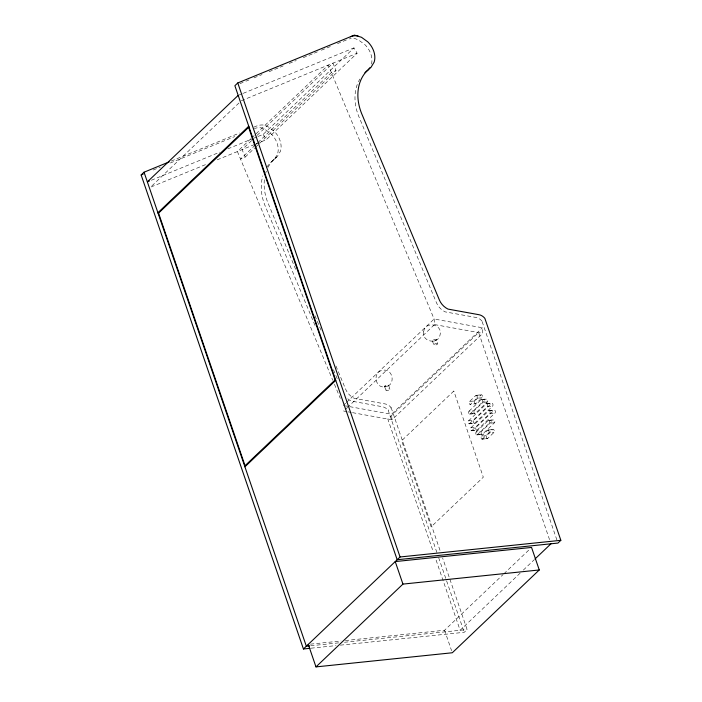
<?xml version="1.0" encoding="UTF-8"?>
<svg xmlns="http://www.w3.org/2000/svg" width="702" height="702" viewBox="0 0 702 702"><rect width="100%" height="100%" fill="white"/><g stroke="black" fill="none" stroke-linecap="round" stroke-linejoin="round"><path stroke-width="0.53" stroke-dasharray="3.51 2.63" d="M266.707 167.401A50.404 38.9 46.4 0 1 274.324 159.389L277.544 154.071A19.91 15.365 46.4 0 0 271.209 133.915L264.865 129.291L261.355 127.861A19.647 15.163 46.4 0 0 254.378 128.527M268.067 167.295A50.404 38.9 46.4 0 1 277.229 156.625L280.44 151.307A19.91 15.365 46.4 0 0 274.113 131.151L267.76 126.535L264.25 125.105A19.647 15.163 46.4 0 0 256.704 125.983L252.685 127.632M238.961 102.983L150.5 187.206L206.081 164.4M250.833 138.768L237.408 151.553L332.757 380.247M251.623 138.013L328.238 65.067L434.117 319.015L434.538 324.578L348.446 406.546M251.57 140.602L242.093 149.631L245.191 157.055L240.549 159.091L253.975 146.306M257.099 135.337L332.923 63.145L336.021 70.577L258.617 144.27M258.099 136.442L263.136 134.38L353.966 47.894L357.116 53.22L266.277 139.707L260.231 142.19M254.765 145.551L257.134 143.296M257.924 142.541L331.379 72.604L336.021 70.577M245.191 157.055L254.668 148.034M255.458 147.28L257.827 145.024M271.226 161.969L274.122 159.205M274.324 159.389L277.229 156.625M343.278 405.493L345.647 403.238M346.437 402.483L434.117 319.015L482.388 327.764L482.809 333.327L391.979 419.805L352.316 412.618M345.287 409.556L347.657 407.3M436.881 552.448L388.232 410.363L391.128 407.599A8.45 6.52 46.4 0 0 384.986 403.904L354.247 398.332A14.224 10.978 46.4 0 1 345.621 389.171L335.96 366.005M556.888 539.961L481.967 321.121L483.415 319.743M391.979 419.805L391.549 414.241L482.388 327.764M482.063 397.744L476.816 398.288L470.542 404.273A1.571 0.86 84.1 0 1 469.331 403.553A1.571 0.86 84.1 0 1 469.577 401.456L475.859 395.48L481.098 394.936A1.571 0.86 84.1 0 1 482.309 395.647A1.571 0.86 84.1 0 1 482.063 397.744L475.781 403.729L470.112 404.431M469.577 401.456L474.815 400.912L481.098 394.936M469.05 411.161L481.133 399.657L486.372 399.113A1.571 0.86 84.1 0 1 487.583 399.833A1.571 0.86 84.1 0 1 487.337 401.93L475.263 413.434L470.015 413.978A1.571 0.86 84.1 0 1 468.813 413.259A1.571 0.86 84.1 0 1 469.05 411.161L474.298 410.617L486.372 399.113M470.015 413.978L482.098 402.474L487.337 401.93M468.532 420.867L486.407 403.843L491.654 403.299A1.571 0.86 84.1 0 1 492.857 404.019A1.571 0.86 84.1 0 1 492.611 406.116L474.736 423.13L469.498 423.675A1.571 0.86 84.1 0 1 468.287 422.964A1.571 0.86 84.1 0 1 468.532 420.867L473.771 420.322L491.654 403.299M469.498 423.675L487.372 406.66L492.611 406.116M470.91 427.808L488.785 410.784L494.032 410.24A1.571 0.86 84.1 0 1 495.235 410.96A1.571 0.86 84.1 0 1 494.989 413.057L477.114 430.08L471.876 430.624A1.571 0.86 84.1 0 1 470.665 429.905A1.571 0.86 84.1 0 1 470.91 427.808L476.149 427.264L494.032 410.24M471.876 430.624L489.75 413.601L494.989 413.057M476.184 431.993L488.267 420.489L493.506 419.945A1.571 0.86 84.1 0 1 494.717 420.665A1.571 0.86 84.1 0 1 494.471 422.762L482.388 434.257L477.149 434.801A1.571 0.86 84.1 0 1 475.938 434.09A1.571 0.86 84.1 0 1 476.184 431.993L481.432 431.449L493.506 419.945M477.149 434.801L489.224 423.306L494.471 422.762M481.458 436.17L487.741 430.194L492.988 429.65A1.571 0.86 84.1 0 1 494.19 430.37A1.571 0.86 84.1 0 1 493.945 432.467L487.671 438.443L482.423 438.987A1.571 0.86 84.1 0 1 481.221 438.267A1.571 0.86 84.1 0 1 481.458 436.17L486.705 435.626L492.988 429.65M482.423 438.987L488.706 433.011L493.945 432.467M345.349 640.54L444.585 630.247L503.097 574.543M503.887 573.788L529.975 548.955M520.156 573.122L460.126 630.273L435.67 558.836M523.323 570.112L534.38 559.582M340.373 645.156L464.224 632.309L467.12 629.554L442.62 557.985M239.908 83.661L244.937 81.599M245.946 81.186L248.964 79.94M253.992 77.878L262.039 74.579M269.077 71.692L279.142 67.567M280.142 67.155L283.16 65.909M289.198 63.434L296.244 60.547M303.282 57.661L313.338 53.527M314.347 53.115L317.365 51.878M321.384 50.228L330.44 46.516M337.486 43.629L347.543 39.496M239.198 94.981L242.216 93.743M243.225 93.331L353.966 47.894M241.339 100.728L357.116 53.22M171.2 161.065L239.601 132.994M153.22 170.016L160.258 167.12M170.314 162.996L234.696 136.583M151.386 180.23L219.84 152.141M227.896 148.833L253.062 138.505M254.071 138.092L257.09 136.855M217.199 159.845L255.195 144.252M256.195 143.84L259.222 142.603M476.281 395.323L481.528 394.778M481.563 399.499L486.802 398.955M486.837 403.685L492.076 403.141M489.215 410.626L494.454 410.082M469.594 414.127L474.833 413.583M488.689 420.331L493.936 419.787M469.068 423.832L474.315 423.288M471.446 430.782L476.684 430.238M488.171 430.036L493.409 429.492M476.719 434.959L481.967 434.415M482.002 439.145L487.241 438.601M310.451 644.155L340.988 640.987M310.696 645.77L339.057 642.83M344.515 642.26L467.12 629.554M311.039 648.192L336.03 645.603M434.538 324.578L482.809 333.327M345.428 405.879L348.64 406.467M349.719 406.66L391.549 414.241M346.937 411.644L343.708 411.056L343.489 408.274M348.008 411.837L351.237 412.425M263.136 134.38L266.277 139.707M295.647 269.314L268.769 204.852A50.404 38.9 46.4 0 1 264.47 179.019M314.961 315.646L321.262 330.756M315.005 325.456L265.874 207.608A50.404 38.9 46.4 0 1 262.82 175.869M333.476 369.77L337.68 379.843M334.442 384.284L340.33 398.42M549.543 539.654L478.65 332.572L387.811 419.05L433.187 551.588M436.39 339.636A2.097 0.684 -18.9 0 1 433.432 341.172A2.097 0.684 -18.9 0 1 433.362 339.952A2.097 0.684 -18.9 0 1 436.39 339.636L437.767 343.647A2.097 0.684 -18.9 0 1 434.801 345.182A2.097 0.684 -18.9 0 1 434.74 343.962A2.097 0.684 -18.9 0 1 437.767 343.647M432.397 340.874L433.775 344.884M388.557 385.179A2.097 0.684 -18.9 0 1 385.6 386.714C396.068 385.38 393.111 367.892 382.599 370.34C372.113 371.709 375.026 389.171 385.565 386.749A2.097 0.684 -18.9 0 1 385.538 385.495A2.097 0.684 -18.9 0 1 388.557 385.179L389.935 389.189A2.097 0.684 -18.9 0 1 386.969 390.724A2.097 0.684 -18.9 0 1 386.907 389.505A2.097 0.684 -18.9 0 1 389.935 389.189M384.564 386.416L385.942 390.426M391.128 407.599L440.136 550.728M438.653 557.634L464.224 632.309M444.585 630.247L451.597 650.719M481.967 321.121A8.45 6.52 46.4 0 0 475.816 317.427L445.086 311.855A14.224 10.978 46.4 0 1 436.451 302.694L359.608 118.366A50.404 38.9 46.4 0 1 358.002 82.678M265.716 173.104A50.404 38.9 46.4 0 1 266.383 171.104M358.441 81.739A50.404 38.9 46.4 0 1 359.907 79.028M371.498 64.049A19.91 15.365 46.4 0 0 364.943 44.674L358.599 40.049L355.089 38.619A19.647 15.163 46.4 0 0 349.289 38.926M347.78 398.78A14.224 10.978 46.4 0 0 351.351 401.096L382.081 406.669A8.45 6.52 46.4 0 1 388.232 410.363M487.671 438.443A1.571 0.86 84.1 0 1 486.46 437.723A1.571 0.86 84.1 0 1 486.705 435.626M475.781 403.729A1.571 0.86 84.1 0 1 474.578 403.009A1.571 0.86 84.1 0 1 474.815 400.912M474.736 423.13A1.571 0.86 84.1 0 1 473.534 422.42A1.571 0.86 84.1 0 1 473.771 420.322M477.114 430.08A1.571 0.86 84.1 0 1 475.912 429.361A1.571 0.86 84.1 0 1 476.149 427.264M482.388 434.257A1.571 0.86 84.1 0 1 481.186 433.546A1.571 0.86 84.1 0 1 481.432 431.449M475.263 413.434A1.571 0.86 84.1 0 1 474.052 412.715A1.571 0.86 84.1 0 1 474.298 410.617M475.859 395.48A1.571 0.86 84.1 0 1 477.062 396.191A1.571 0.86 84.1 0 1 476.816 398.288M481.133 399.657A1.571 0.86 84.1 0 1 482.335 400.377A1.571 0.86 84.1 0 1 482.098 402.474M486.407 403.843A1.571 0.86 84.1 0 1 487.618 404.563A1.571 0.86 84.1 0 1 487.372 406.66M488.785 410.784A1.571 0.86 84.1 0 1 489.996 411.504A1.571 0.86 84.1 0 1 489.75 413.601M488.267 420.489A1.571 0.86 84.1 0 1 489.469 421.209A1.571 0.86 84.1 0 1 489.224 423.306M487.741 430.194A1.571 0.86 84.1 0 1 488.952 430.914A1.571 0.86 84.1 0 1 488.706 433.011M423.71 331.388C421.174 341.944 438.522 345.287 440.119 334.617C442.646 324.07 425.307 320.726 423.71 331.388M453.817 391.04L401.641 440.724L431.133 526.86L483.309 477.176L453.817 391.04"/><path stroke-width="1.05" d="M369.98 67.717L368.059 70.147A50.404 38.9 46.4 0 0 364.961 72.727M309.959 648.306L303.44 648.981L141.146 174.965L144.042 172.209L169.191 161.89M237.776 82.959L234.88 85.723L397.174 559.74L557.958 543.067L560.854 540.312L484.863 318.357A8.45 6.52 46.4 0 0 478.72 314.663L447.981 309.091A14.224 10.978 46.4 0 1 439.355 299.93L362.504 115.611A50.404 38.9 46.4 0 1 370.963 67.383L374.175 62.066A19.91 15.365 46.4 0 0 367.848 41.909L361.495 37.285L354.44 35.1L237.776 82.959L400.07 556.976L303.44 648.981M238.189 95.393L147.359 181.879L149.368 181.055M157.915 212.724L248.754 126.246M158.178 213.478L249.008 126.992M244.656 466.067L335.495 379.589M244.91 466.821L335.749 380.335M308.266 644.383L315.979 666.9L402.948 584.099L539.268 569.963L531.554 547.446L395.235 561.582L402.948 584.099M535.17 558.836L550.965 543.796M539.268 569.963L452.299 652.763L315.979 666.9M141.146 174.965L143.155 174.14M400.07 556.976L560.854 540.312M309.608 645.884L306.335 646.217L144.042 172.209M248.368 126.614L335.108 379.957M158.301 212.355L245.042 465.698M350.438 36.741A19.647 15.163 46.4 0 1 357.985 35.855"/></g></svg>
